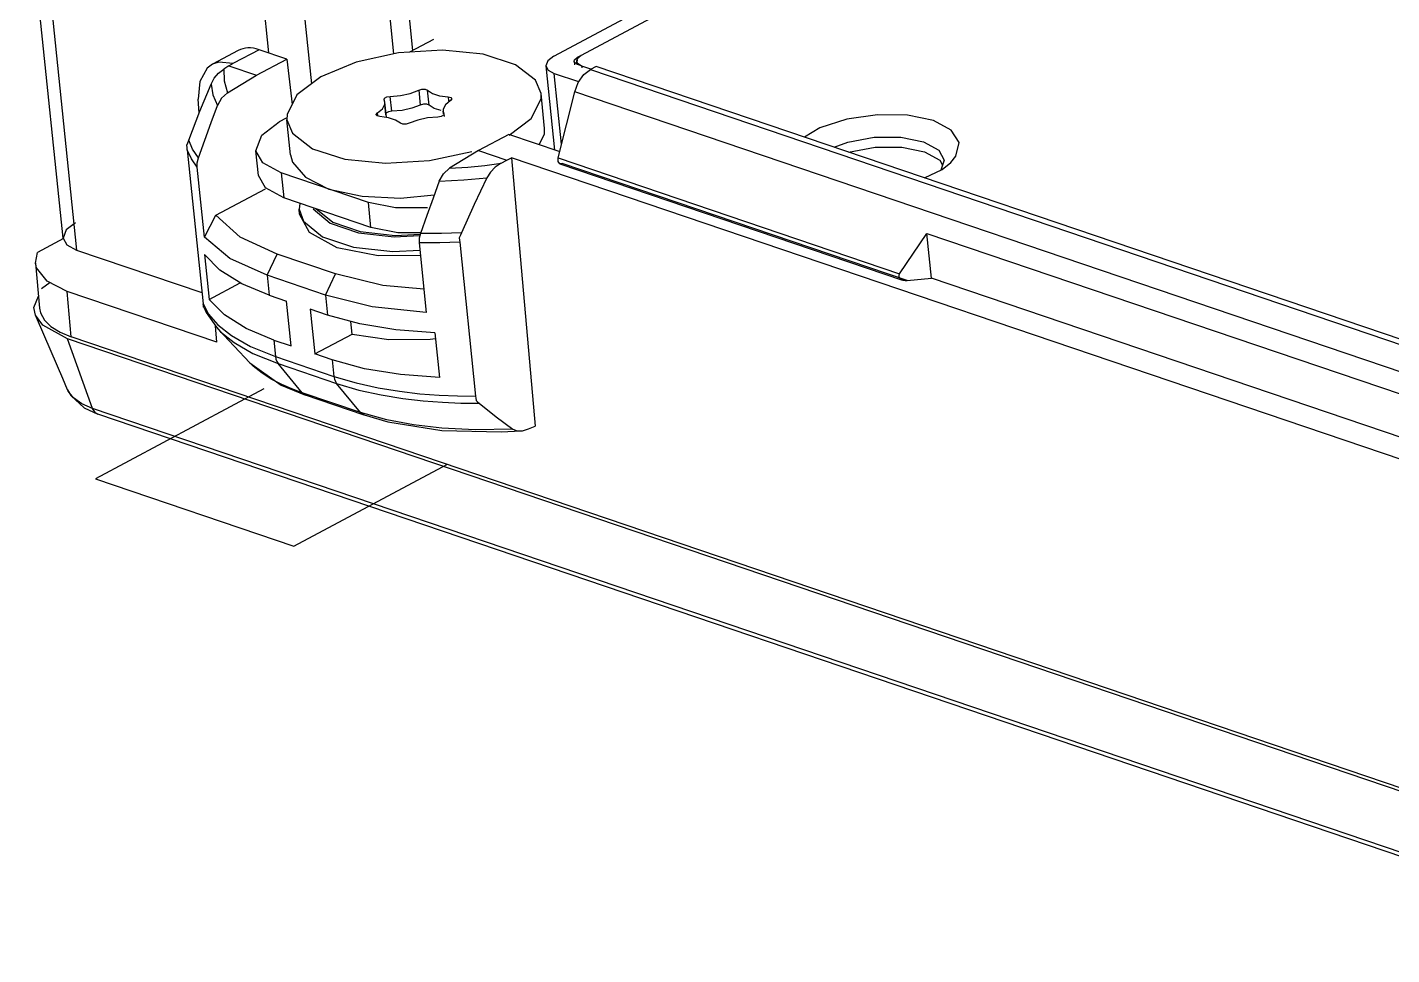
# Model space of a CAD drawing. Header units: millimetres. Extents: x 0 to 594, y 0 to 420.
# Drawn here: x 100.42 to 124.99, y 206.08 to 222.77 of the extents above; entities that cross this region are included whole.
import ezdxf

# ---------------------------------------------------------------- set-up
doc = ezdxf.new("R2010")
doc.units = ezdxf.units.MM
doc.header["$LTSCALE"] = 32.67
doc.layers.add('ASSEM_MEM', color=7, linetype='CONTINUOUS')

msp = doc.modelspace()

# ---------------------------------------------------------------- linework, layer by layer
at = {"layer": 'ASSEM_MEM', "color": 7, "linetype": 'CONTINUOUS'}
for p, q in [((101.064, 218.977), (100.417, 225.219)), ((100.651, 225.085), (101.305, 218.764)), ((107.364, 222.357), (107.13, 224.612)), ((106.778, 224.58), (107.015, 222.293)), ((104.767, 222.311), (104.619, 223.739)), ((105.323, 223.803), (105.535, 221.754)), ((112.09, 223.172), (110.392, 222.265)), ((109.898, 222.251), (111.353, 223.028)), ((107.735, 222.556), (107.302, 222.325)), ((104.217, 222.356), (103.752, 222.108)), ((104.593, 222.37), (104.129, 222.125)), ((104.548, 221.912), (105.09, 222.201)), ((105.09, 222.201), (104.593, 222.37)), ((105.09, 222.201), (105.186, 221.383)), ((110.267, 222.159), (110.273, 222.185)), ((110.275, 222.139), (110.267, 222.159)), ((110.267, 222.158), (110.273, 222.099)), ((110.273, 222.185), (110.323, 222.228)), ((110.308, 222.161), (110.314, 222.104)), ((110.308, 222.161), (110.32, 222.131)), ((110.392, 222.265), (110.323, 222.228)), ((110.33, 222.163), (110.323, 222.228)), ((103.655, 222.035), (103.525, 221.8)), ((103.753, 222.107), (103.655, 222.035)), ((103.868, 222.148), (103.753, 222.107)), ((103.864, 221.947), (103.956, 222.021)), ((104.125, 222.124), (103.868, 222.148)), ((104.047, 222.081), (103.956, 222.021)), ((103.956, 222.021), (103.961, 221.809)), ((104.025, 221.595), (104.548, 221.912)), ((104.047, 222.081), (104.129, 222.125)), ((104.047, 222.081), (104.548, 221.912)), ((109.758, 222.078), (109.915, 220.564)), ((110.041, 220.672), (109.909, 221.944)), ((109.909, 221.944), (110.346, 221.796)), ((110.327, 222.105), (110.275, 222.139)), ((110.32, 222.131), (110.399, 222.081)), ((110.399, 222.081), (110.327, 222.105)), ((110.399, 222.081), (110.403, 222.042)), ((110.399, 222.081), (110.577, 222.02)), ((110.442, 221.921), (110.56, 222.013)), ((110.664, 222.069), (110.56, 222.013)), ((110.56, 222.013), (137.729, 212.796)), ((137.833, 212.852), (110.664, 222.069)), ((103.525, 221.8), (103.497, 221.479)), ((103.961, 221.809), (104.025, 221.595)), ((105.707, 221.884), (105.275, 221.557)), ((109.67, 221.581), (109.572, 221.82)), ((103.516, 221.235), (103.497, 221.479)), ((103.915, 221.495), (103.841, 221.364)), ((104.025, 221.595), (103.915, 221.495)), ((105.275, 221.557), (105.096, 221.204)), ((106.844, 221.469), (106.872, 221.2)), ((106.857, 221.424), (106.844, 221.469)), ((106.856, 221.39), (106.857, 221.424)), ((106.885, 221.155), (106.857, 221.424)), ((106.894, 221.52), (106.956, 221.53)), ((106.956, 221.53), (107.139, 221.546)), ((106.983, 221.261), (106.956, 221.53)), ((107.139, 221.546), (107.315, 221.584)), ((107.315, 221.584), (107.467, 221.642)), ((107.467, 221.642), (107.495, 221.373)), ((107.585, 221.657), (107.626, 221.64)), ((107.654, 221.371), (107.626, 221.64)), ((107.842, 221.542), (107.996, 221.52)), ((107.996, 221.52), (108.003, 221.452)), ((109.735, 220.953), (109.67, 221.58)), ((109.978, 220.422), (110.279, 221.612)), ((137.448, 212.395), (110.279, 221.612)), ((103.728, 221.057), (103.841, 221.364)), ((105.096, 221.204), (105.095, 221.106)), ((106.72, 221.179), (106.702, 221.2)), ((106.769, 221.166), (106.72, 221.179)), ((106.728, 221.185), (106.724, 221.231)), ((107.167, 221.277), (106.983, 221.261)), ((107.343, 221.315), (107.167, 221.277)), ((107.495, 221.373), (107.343, 221.315)), ((107.552, 221.388), (107.495, 221.373)), ((107.613, 221.388), (107.552, 221.388)), ((107.654, 221.371), (107.613, 221.388)), ((107.743, 221.314), (107.654, 221.371)), ((107.87, 221.273), (107.743, 221.314)), ((107.913, 221.217), (107.908, 221.263)), ((107.908, 221.263), (107.922, 221.218)), ((107.922, 221.218), (107.927, 221.169)), ((103.614, 220.742), (103.728, 221.057)), ((104.641, 220.831), (104.955, 221.07)), ((105.079, 221.136), (104.955, 221.07)), ((105.16, 220.479), (105.095, 221.107)), ((105.095, 221.106), (105.193, 220.867)), ((106.923, 221.145), (106.769, 221.166)), ((107.81, 221.157), (107.627, 221.141)), ((107.872, 221.167), (107.81, 221.157)), ((109.098, 220.833), (109.491, 221.13)), ((109.735, 220.856), (109.735, 220.953)), ((114.69, 220.961), (114.413, 220.797)), ((103.396, 220.579), (103.324, 220.742)), ((103.5, 220.421), (103.614, 220.742)), ((104.536, 220.551), (104.641, 220.831)), ((109.089, 220.845), (108.547, 220.555)), ((110.015, 220.531), (109.089, 220.845)), ((109.635, 220.659), (109.735, 220.856)), ((114.952, 220.614), (115.197, 220.708)), ((117.144, 220.454), (117.202, 220.701)), ((103.297, 220.568), (103.584, 217.798)), ((103.5, 220.421), (103.396, 220.579)), ((104.582, 220.103), (104.536, 220.552)), ((104.658, 220.331), (104.536, 220.551)), ((107.664, 220.375), (108.424, 220.54)), ((108.547, 220.555), (108.022, 220.236)), ((108.547, 220.555), (109.052, 220.384)), ((117.049, 220.339), (117.144, 220.454)), ((103.607, 218.996), (103.477, 220.253)), ((104.988, 220.151), (104.658, 220.331)), ((106.137, 220.4), (106.869, 220.326)), ((106.869, 220.326), (107.664, 220.375)), ((108.66, 220.286), (108.951, 220.327)), ((108.847, 220.256), (108.76, 220.168)), ((108.951, 220.327), (108.847, 220.256)), ((108.951, 220.327), (109.052, 220.384)), ((109.052, 220.384), (109.138, 220.426)), ((109.138, 220.426), (109.567, 215.594)), ((150.034, 206.552), (109.138, 220.426)), ((109.978, 220.422), (116.125, 218.336)), ((110.052, 220.322), (110.011, 220.317)), ((110.011, 220.317), (116.181, 218.224)), ((116.263, 218.216), (110.052, 220.322)), ((116.576, 220.063), (116.893, 220.216)), ((116.934, 220.38), (116.869, 220.204)), ((116.893, 220.216), (117.049, 220.339)), ((104.988, 220.151), (105.035, 219.702)), ((106.561, 219.617), (104.988, 220.151)), ((105.428, 220.075), (105.846, 219.86)), ((107.838, 220.006), (108.282, 220.025)), ((108.282, 220.025), (108.693, 220.065)), ((108.693, 220.065), (108.465, 219.583)), ((108.76, 220.168), (108.693, 220.065)), ((103.815, 219.391), (104.708, 219.868)), ((106.607, 219.169), (105.035, 219.702)), ((105.846, 219.86), (106.448, 219.732)), ((106.448, 219.732), (107.142, 219.699)), ((107.142, 219.699), (107.746, 219.756)), ((105.329, 219.602), (105.312, 219.498)), ((105.321, 219.408), (105.312, 219.498)), ((105.312, 219.498), (105.395, 219.281)), ((105.565, 219.504), (105.872, 219.25)), ((105.616, 219.51), (105.918, 219.263)), ((106.607, 219.169), (106.561, 219.617)), ((108.465, 219.583), (108.236, 219.076)), ((104.25, 218.998), (103.815, 219.391)), ((105.503, 219.079), (105.321, 219.407)), ((105.395, 219.281), (105.735, 219.003)), ((105.872, 219.25), (106.38, 219.076)), ((105.918, 219.263), (106.415, 219.095)), ((101.068, 218.969), (100.602, 218.718)), ((104.065, 218.614), (103.607, 218.996)), ((104.915, 218.69), (104.25, 218.998)), ((106, 218.806), (105.503, 219.079)), ((105.735, 219.003), (106.294, 218.814)), ((106.38, 219.076), (107.027, 219.003)), ((106.415, 219.095), (107.046, 219.025)), ((107.093, 219.072), (106.607, 219.169)), ((107.027, 219.003), (107.488, 219.026)), ((107.046, 219.025), (107.493, 219.048)), ((107.5, 219.074), (107.093, 219.072)), ((108.219, 219.029), (108.196, 218.984)), ((108.196, 218.984), (108.203, 218.943)), ((108.236, 219.076), (108.219, 219.029)), ((116.125, 218.336), (116.621, 219.063)), ((116.704, 218.256), (116.621, 219.063)), ((116.621, 219.063), (130.92, 214.212)), ((100.568, 218.53), (100.602, 218.718)), ((101.305, 218.764), (103.563, 217.997)), ((106.734, 218.661), (106, 218.806)), ((106.294, 218.814), (107.004, 218.735)), ((107.004, 218.735), (107.488, 218.76)), ((107.474, 218.895), (107.604, 217.638)), ((108.203, 218.943), (108.205, 218.904)), ((108.205, 218.904), (108.491, 216.133)), ((100.586, 218.443), (100.568, 218.53)), ((100.568, 218.528), (100.636, 217.72)), ((103.609, 218.681), (103.693, 217.874)), ((103.888, 218.402), (103.609, 218.681)), ((104.735, 218.31), (104.065, 218.614)), ((104.735, 218.31), (104.915, 218.69)), ((105.969, 218.333), (104.915, 218.69)), ((107.498, 218.664), (106.734, 218.661)), ((104.279, 218.157), (103.888, 218.402)), ((104.735, 218.31), (104.772, 217.951)), ((105.789, 217.952), (104.735, 218.31)), ((105.789, 217.952), (105.969, 218.333)), ((116.263, 218.216), (116.704, 218.256)), ((131.004, 213.405), (116.704, 218.256)), ((100.675, 218.072), (100.827, 218.188)), ((101.21, 217.204), (101.137, 218.017)), ((103.829, 217.104), (101.137, 218.017)), ((103.693, 217.874), (104.253, 218.173)), ((104.772, 217.951), (104.279, 218.157)), ((100.535, 217.727), (100.618, 217.932)), ((103.584, 217.798), (103.684, 217.612)), ((103.598, 217.738), (103.642, 217.64)), ((103.972, 217.595), (103.693, 217.874)), ((104.772, 217.951), (105.085, 217.845)), ((105.168, 217.038), (105.085, 217.845)), ((105.789, 217.952), (105.826, 217.594)), ((106.63, 217.743), (105.789, 217.952)), ((107.604, 217.638), (106.63, 217.743)), ((100.567, 217.589), (100.535, 217.727)), ((100.732, 217.204), (100.567, 217.59)), ((100.699, 217.409), (100.567, 217.589)), ((103.642, 217.64), (103.823, 217.375)), ((104.362, 217.35), (103.972, 217.595)), ((105.514, 217.7), (105.597, 216.893)), ((105.826, 217.594), (105.514, 217.7)), ((101.14, 217.167), (100.699, 217.409)), ((101.007, 217.288), (101.21, 217.204)), ((103.829, 217.104), (103.807, 217.399)), ((103.823, 217.375), (103.86, 217.335)), ((103.86, 217.335), (104.425, 216.735)), ((104.856, 217.144), (104.362, 217.35)), ((105.597, 216.893), (106.268, 217.251)), ((106.268, 217.251), (106.244, 217.479)), ((106.268, 217.251), (106.932, 217.153)), ((107.756, 217.274), (107.055, 217.328)), ((107.756, 217.274), (107.84, 216.467)), ((101.055, 216.45), (100.732, 217.204)), ((101.591, 215.913), (101.14, 217.167)), ((302.265, 148.937), (101.14, 217.167)), ((302.334, 148.974), (101.21, 217.204)), ((104.096, 217.223), (104.435, 217.03)), ((104.435, 217.03), (104.886, 216.847)), ((104.856, 217.144), (104.886, 216.847)), ((104.856, 217.144), (105.168, 217.038)), ((104.481, 216.903), (104.935, 216.719)), ((104.886, 216.847), (105.94, 216.49)), ((104.912, 216.755), (104.935, 216.719)), ((105.91, 216.787), (105.597, 216.893)), ((105.91, 216.787), (105.94, 216.49)), ((105.366, 216.196), (104.935, 216.719)), ((104.935, 216.719), (105.989, 216.361)), ((101.143, 216.245), (101.055, 216.45)), ((104.677, 216.263), (101.646, 214.643)), ((105.181, 216.264), (105.003, 216.341)), ((105.366, 216.196), (105.181, 216.264)), ((106.421, 215.839), (105.989, 216.361)), ((101.154, 216.221), (101.143, 216.245)), ((106.421, 215.839), (105.366, 216.196)), ((106.483, 215.794), (105.429, 216.152)), ((108.166, 216.137), (108.491, 216.133)), ((101.591, 215.913), (101.401, 215.995)), ((302.716, 147.683), (101.591, 215.913)), ((302.813, 147.578), (101.688, 215.808)), ((106.896, 215.705), (106.421, 215.839)), ((109.162, 215.54), (108.484, 215.526)), ((109.446, 215.543), (109.567, 215.594)), ((105.221, 213.43), (107.983, 214.907)), ((101.646, 214.643), (105.221, 213.43))]:
    msp.add_line(p, q, dxfattribs=at)
for points in [[(107.896, 222.361), (107.102, 222.312), (106.341, 222.146), (105.707, 221.884)], [(109.572, 221.82), (109.211, 222.099), (108.629, 222.287), (107.896, 222.361)], [(109.898, 222.251), (109.794, 222.172), (109.758, 222.078)], [(110.392, 222.265), (110.317, 222.2), (110.308, 222.161)], [(103.727, 221.75), (103.786, 221.855), (103.864, 221.947)], [(109.758, 222.078), (109.8, 222.003), (109.909, 221.944)], [(110.279, 221.612), (110.342, 221.778), (110.442, 221.921)], [(103.324, 220.742), (103.528, 221.265), (103.727, 221.75)], [(103.727, 221.75), (103.76, 221.555), (103.841, 221.364)], [(106.844, 221.469), (106.85, 221.496), (106.894, 221.52)], [(107.467, 221.642), (107.524, 221.657), (107.585, 221.657)], [(107.626, 221.64), (107.715, 221.583), (107.842, 221.542)], [(108.042, 221.456), (107.951, 221.379), (107.909, 221.297), (107.908, 221.263)], [(107.996, 221.52), (108.046, 221.508), (108.063, 221.487)], [(108.063, 221.487), (108.063, 221.483), (108.042, 221.456)], [(109.491, 221.13), (109.67, 221.483), (109.67, 221.581)], [(106.702, 221.2), (106.702, 221.203), (106.724, 221.231)], [(106.724, 221.231), (106.815, 221.308), (106.856, 221.39)], [(106.983, 221.261), (106.921, 221.251), (106.878, 221.227)], [(107.922, 221.218), (107.915, 221.19), (107.872, 221.167)], [(117.202, 220.701), (117.06, 220.924), (116.736, 221.094), (116.272, 221.19), (115.729, 221.199), (115.178, 221.119), (114.69, 220.961)], [(107.139, 221.047), (107.05, 221.104), (106.923, 221.145)], [(107.298, 221.045), (107.242, 221.029), (107.18, 221.03), (107.139, 221.047)], [(107.627, 221.141), (107.45, 221.103), (107.298, 221.045)], [(103.289, 220.649), (103.309, 220.695), (103.324, 220.742)], [(105.193, 220.867), (105.554, 220.588), (106.137, 220.4)], [(115.197, 220.708), (115.672, 220.793), (116.149, 220.795), (116.557, 220.714)], [(116.557, 220.714), (116.833, 220.563), (116.934, 220.38)], [(103.297, 220.568), (103.296, 220.608), (103.289, 220.649)], [(103.477, 220.253), (103.372, 220.408), (103.297, 220.568)], [(105.16, 220.479), (105.195, 220.346), (105.428, 220.075)], [(115.209, 220.527), (115.209, 220.527), (115.687, 220.613), (116.166, 220.615), (116.576, 220.534)], [(116.576, 220.534), (116.853, 220.382), (116.902, 220.293)], [(103.477, 220.253), (103.479, 220.336), (103.5, 220.421)], [(107.838, 220.006), (107.912, 220.137), (108.022, 220.236)], [(108.022, 220.236), (108.351, 220.255), (108.66, 220.286)], [(110.011, 220.317), (109.977, 220.359), (109.978, 220.422)], [(105.035, 219.702), (104.705, 219.883), (104.582, 220.103)], [(107.838, 220.006), (107.725, 219.698), (107.611, 219.384), (107.497, 219.064)], [(107.623, 219.523), (107.047, 219.521), (106.561, 219.617)], [(101.287, 219.254), (101.12, 219.127), (101.064, 218.977)], [(103.607, 218.996), (103.711, 219.194), (103.815, 219.391)], [(101.064, 218.977), (101.13, 218.859), (101.305, 218.764)], [(107.497, 219.064), (107.476, 218.979), (107.474, 218.895)], [(108.236, 219.076), (107.876, 219.062), (107.497, 219.064)], [(108.205, 218.904), (107.847, 218.892), (107.474, 218.895)], [(101.137, 218.017), (100.774, 218.201), (100.586, 218.443)], [(107.561, 218.057), (106.819, 218.126), (105.969, 218.333)], [(103.592, 217.735), (103.591, 217.761), (103.584, 217.798)], [(100.636, 217.719), (100.654, 217.632), (100.725, 217.504), (100.844, 217.389), (101.007, 217.288)], [(103.684, 217.612), (103.85, 217.419), (104.096, 217.223)], [(107.055, 217.328), (106.407, 217.435), (105.826, 217.594)], [(103.861, 217.334), (103.9, 217.294), (104.143, 217.097), (104.481, 216.903)], [(106.932, 217.153), (107.673, 217.159), (107.771, 217.173)], [(104.886, 216.847), (104.895, 216.798), (104.912, 216.755)], [(107.84, 216.467), (107.139, 216.521), (106.49, 216.628), (105.91, 216.787)], [(104.424, 216.735), (104.991, 216.333), (105.431, 216.151)], [(104.647, 216.545), (104.484, 216.676), (104.425, 216.735)], [(105.003, 216.341), (104.823, 216.434), (104.647, 216.545)], [(105.94, 216.49), (106.338, 216.372), (106.737, 216.284), (107.123, 216.221), (107.489, 216.178), (107.835, 216.151), (108.166, 216.137)], [(105.94, 216.49), (105.95, 216.44), (105.966, 216.397), (105.989, 216.361)], [(105.989, 216.361), (106.39, 216.243), (106.792, 216.155), (107.18, 216.092)], [(101.142, 216.248), (101.199, 216.143), (101.441, 215.921), (101.688, 215.808)], [(101.401, 215.995), (101.249, 216.102), (101.154, 216.221)], [(105.429, 216.152), (105.416, 216.157), (105.366, 216.196)], [(107.18, 216.092), (107.547, 216.05), (107.894, 216.024), (108.226, 216.01), (108.554, 216.008)], [(108.491, 216.133), (108.498, 216.097), (108.5, 216.053)], [(108.5, 216.053), (108.529, 216.033), (108.554, 216.008)], [(108.554, 216.008), (108.863, 215.76), (109.162, 215.54)], [(101.688, 215.808), (101.644, 215.833), (101.591, 215.913)], [(106.483, 215.795), (106.471, 215.799), (106.421, 215.839)], [(106.483, 215.795), (106.913, 215.671), (107.886, 215.517), (108.956, 215.489), (109.305, 215.507)], [(108.484, 215.526), (107.884, 215.556), (107.371, 215.615), (106.896, 215.705)], [(109.162, 215.54), (109.242, 215.509), (109.305, 215.507)], [(109.305, 215.507), (109.338, 215.511), (109.446, 215.543)]]:
    msp.add_lwpolyline(points, dxfattribs=at)
for centre, major_axis, ratio, start_param, end_param in [((104.698, 221.48), (-0.487, 0.873), 0.610898, -0.594646, -0.011156), ((116.254, 218.305), (0.141, 0.012), 0.637521, 2.665187, 4.72594)]:
    msp.add_ellipse(centre, major_axis=major_axis, ratio=ratio, start_param=start_param, end_param=end_param, dxfattribs=at)

doc.saveas('drawing.dxf')
